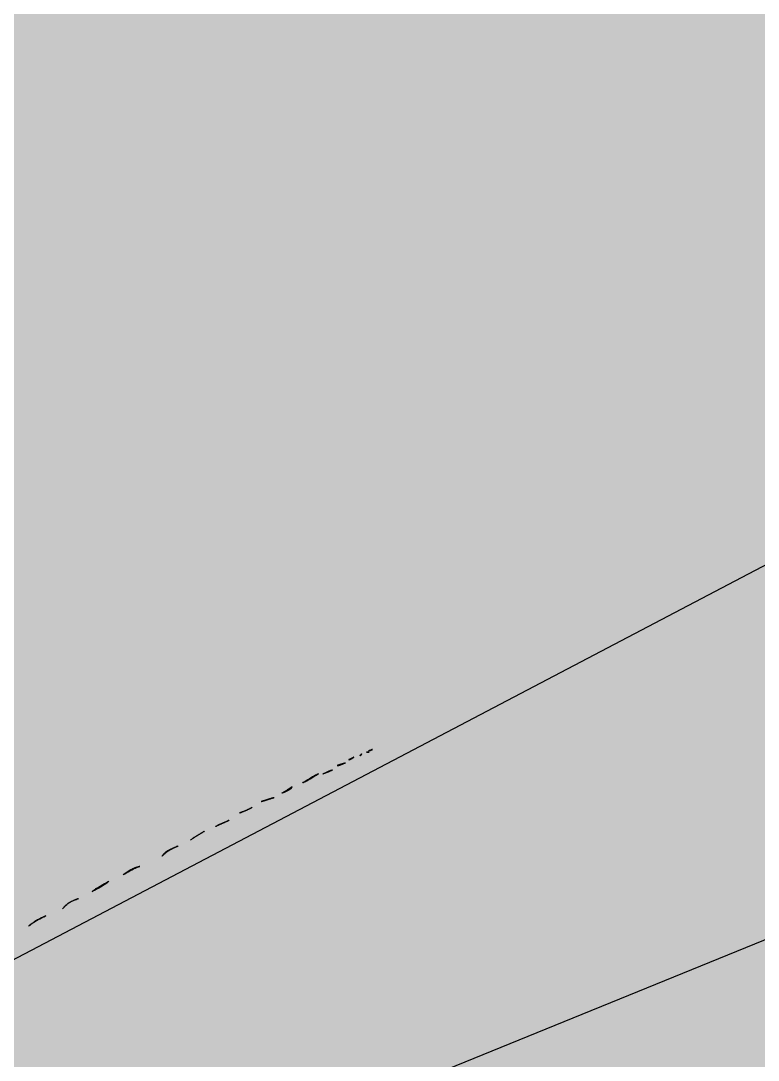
# Model space of a CAD drawing. Extents: x 0 to 1501, y 0 to 1747.
# Drawn here: x 118.94 to 119.514, y 1696.761 to 1697.569 of the extents above; entities that cross this region are included whole.
import ezdxf

# ---------------------------------------------------------------- set-up
doc = ezdxf.new("R2010")
doc.units = 0

msp = doc.modelspace()

# ---------------------------------------------------------------- hatches: boundary and pattern name
for color, points in [(7, [(0, 1747), (1280, 1747), (1280, 1027), (0, 1027)]), (7, [(0, 1747), (1280, 1747), (1280, 1681), (0, 1681)]), (7, [(124.2185, 1698.1045), (125.10312, 1698.38307), (125.95748, 1698.88734), (126.79068, 1699.42556), (126.39466, 1698.8682), (126.49477, 1698.59901), (127.21281, 1699.28262), (127.85184, 1700.03936), (128.47953, 1700.79982), (129.14128, 1701.53473), (128.99619, 1701.45857), (128.32304, 1700.72961), (127.66912, 1699.98417), (127.0627, 1699.21583), (126.52134, 1698.89004), (127.17298, 1699.6363), (126.4734, 1699.41887), (125.62337, 1698.90742), (124.76389, 1698.41162), (123.89336, 1697.93574), (123.00543, 1697.493), (122.09972, 1697.08821), (121.19501, 1696.87059), (121.4652, 1697.63268), (120.489, 1697.51), (119.55893, 1697.16687), (118.68116, 1696.7059), (118.36051, 1695.98673), (117.99706, 1695.56771), (117.03875, 1695.31169), (116.06785, 1695.10713), (115.0972, 1694.90129), (114.12815, 1694.68812), (113.18, 1694.39668), (112.24767, 1694.0574), (111.29086, 1693.7957), (110.32068, 1693.58799), (109.34242, 1693.42369), (108.37163, 1693.22564), (108.84712, 1692.78917), (108.97436, 1692.58657), (107.99819, 1692.41187), (107.01325, 1692.39159), (106.39732, 1692.91176), (105.40564, 1692.92695), (104.41345, 1692.93398), (103.42155, 1692.95909), (102.43064, 1693.00946), (101.4421, 1693.09448), (100.45599, 1693.20432), (99.49815, 1693.40672), (98.63866, 1693.89982), (97.71816, 1694.26976), (97.15724, 1694.30117), (97.45768, 1694.23462), (98.3988, 1693.92239), (99.26236, 1693.43811), (100.1973, 1693.11705), (101.1808, 1692.98658), (102.16668, 1692.87456), (103.06664, 1692.80822), (104.05741, 1692.75453), (105.04942, 1692.73503), (106.04139, 1692.75171), (106.6787, 1692.32086), (107.6623, 1692.2298), (108.64909, 1692.32743), (109.60387, 1692.58654), (109.16985, 1692.93643), (109.09967, 1693.16726), (110.08092, 1693.3125), (111.05343, 1693.50873), (112.01433, 1693.75584), (112.96354, 1694.04453), (113.90578, 1694.35527), (114.67312, 1694.56153), (115.64078, 1694.7748), (116.61417, 1694.96684), (117.58064, 1695.19071), (118.50905, 1695.53368), (118.93158, 1696.16606), (119.12635, 1696.69468), (120.0449, 1697.06905), (120.99864, 1697.33821), (120.77186, 1696.676), (121.66096, 1696.70637), (122.58107, 1697.0775), (123.48249, 1697.49188), (124.2185, 1698.1045)]), (49, [(119.205, 1696.999), (119.20497, 1696.99895), (119.20494, 1696.99891), (119.20491, 1696.99886), (119.20487, 1696.99881), (119.20484, 1696.99876), (119.20481, 1696.99871), (119.20478, 1696.99866), (119.20474, 1696.99861), (119.20471, 1696.99857), (119.20468, 1696.99852), (119.20465, 1696.99847), (119.20461, 1696.99842), (119.20458, 1696.99837), (119.20455, 1696.99832), (119.20452, 1696.99827), (119.20448, 1696.99823), (119.20445, 1696.99818), (119.20442, 1696.99813), (119.20439, 1696.99808), (119.20435, 1696.99803), (119.20432, 1696.99798), (119.20429, 1696.99793), (119.20426, 1696.99788), (119.20423, 1696.99784), (119.20419, 1696.99779), (119.20416, 1696.99774), (119.20413, 1696.99769), (119.2041, 1696.99764), (119.20406, 1696.99759), (119.20403, 1696.99754), (119.204, 1696.99751), (119.20401, 1696.99757), (119.20401, 1696.99762), (119.20401, 1696.99768), (119.20403, 1696.99774), (119.20404, 1696.9978), (119.20405, 1696.99785), (119.20407, 1696.99791), (119.20409, 1696.99796), (119.20411, 1696.998), (119.20413, 1696.99805), (119.20417, 1696.9981), (119.2042, 1696.99815), (119.20424, 1696.99819), (119.20428, 1696.99823), (119.20432, 1696.99828), (119.20436, 1696.99832), (119.2044, 1696.99836), (119.20444, 1696.99839), (119.20449, 1696.99843), (119.20454, 1696.99847), (119.20459, 1696.9985), (119.20463, 1696.99854), (119.20468, 1696.99857), (119.20472, 1696.9986), (119.20477, 1696.99864), (119.20482, 1696.99867), (119.20486, 1696.99871), (119.20491, 1696.99875), (119.20494, 1696.99879), (119.20496, 1696.99883), (119.20498, 1696.99889), (119.205, 1696.99894), (119.205, 1696.999)]), (49, [(119.211, 1697.0005), (119.21094, 1697.0005), (119.21087, 1697.0005), (119.21081, 1697.0005), (119.21075, 1697.0005), (119.21069, 1697.0005), (119.21062, 1697.0005), (119.21056, 1697.0005), (119.2105, 1697.0005), (119.21044, 1697.0005), (119.21037, 1697.0005), (119.21031, 1697.0005), (119.21025, 1697.0005), (119.21019, 1697.0005), (119.21012, 1697.0005), (119.21006, 1697.0005), (119.21, 1697.0005), (119.20994, 1697.0005), (119.20987, 1697.0005), (119.20981, 1697.0005), (119.20975, 1697.0005), (119.20969, 1697.0005), (119.20963, 1697.0005), (119.20956, 1697.0005), (119.2095, 1697.0005), (119.20944, 1697.0005), (119.20937, 1697.0005), (119.20931, 1697.0005), (119.20925, 1697.0005), (119.20919, 1697.0005), (119.20913, 1697.0005), (119.20906, 1697.0005), (119.209, 1697.0005), (119.20906, 1697.0005), (119.20913, 1697.0005), (119.20919, 1697.0005), (119.20925, 1697.0005), (119.20931, 1697.0005), (119.20937, 1697.0005), (119.20944, 1697.0005), (119.2095, 1697.0005), (119.20956, 1697.0005), (119.20963, 1697.0005), (119.20969, 1697.0005), (119.20975, 1697.0005), (119.20981, 1697.0005), (119.20987, 1697.0005), (119.20994, 1697.0005), (119.21, 1697.0005), (119.21006, 1697.0005), (119.21012, 1697.0005), (119.21019, 1697.0005), (119.21025, 1697.0005), (119.21031, 1697.0005), (119.21037, 1697.0005), (119.21044, 1697.0005), (119.2105, 1697.0005), (119.21056, 1697.0005), (119.21062, 1697.0005), (119.21069, 1697.0005), (119.21075, 1697.0005), (119.21081, 1697.0005), (119.21087, 1697.0005), (119.21094, 1697.0005), (119.211, 1697.0005)]), (49, [(119.2135, 1697.0025), (119.21341, 1697.00246), (119.21332, 1697.00241), (119.21323, 1697.00237), (119.21314, 1697.00233), (119.21305, 1697.00229), (119.21296, 1697.00225), (119.21287, 1697.00221), (119.21278, 1697.00217), (119.21268, 1697.00213), (119.21259, 1697.00209), (119.2125, 1697.00205), (119.21241, 1697.00201), (119.21231, 1697.00198), (119.21222, 1697.00194), (119.21213, 1697.0019), (119.21204, 1697.00187), (119.21194, 1697.00183), (119.21185, 1697.0018), (119.21175, 1697.00177), (119.21166, 1697.00174), (119.21157, 1697.00171), (119.21147, 1697.00168), (119.21138, 1697.00165), (119.21128, 1697.00163), (119.21118, 1697.0016), (119.21109, 1697.00158), (119.21099, 1697.00156), (119.21089, 1697.00154), (119.21079, 1697.00153), (119.21069, 1697.00151), (119.21059, 1697.0015), (119.21051, 1697.0015), (119.21061, 1697.0015), (119.21071, 1697.00151), (119.21081, 1697.00151), (119.21091, 1697.00153), (119.21101, 1697.00154), (119.21111, 1697.00155), (119.2112, 1697.00157), (119.2113, 1697.00159), (119.2114, 1697.00161), (119.2115, 1697.00163), (119.21159, 1697.00166), (119.21169, 1697.00168), (119.21179, 1697.00171), (119.21188, 1697.00174), (119.21198, 1697.00177), (119.21207, 1697.0018), (119.21216, 1697.00184), (119.21225, 1697.00188), (119.21235, 1697.00191), (119.21244, 1697.00195), (119.21253, 1697.00199), (119.21262, 1697.00203), (119.21272, 1697.00207), (119.2128, 1697.00211), (119.21289, 1697.00216), (119.21298, 1697.0022), (119.21307, 1697.00225), (119.21316, 1697.0023), (119.21325, 1697.00234), (119.21333, 1697.00239), (119.21342, 1697.00245), (119.2135, 1697.0025)]), (49, [(119.1925, 1696.992), (119.1923, 1696.99194), (119.19209, 1696.99188), (119.19189, 1696.99181), (119.19168, 1696.99175), (119.19148, 1696.99169), (119.19128, 1696.99163), (119.19107, 1696.99157), (119.19086, 1696.9915), (119.19066, 1696.99144), (119.19046, 1696.99138), (119.19025, 1696.99132), (119.19005, 1696.99126), (119.18985, 1696.9912), (119.18964, 1696.99113), (119.18944, 1696.99107), (119.18923, 1696.991), (119.18903, 1696.99094), (119.18882, 1696.99088), (119.18862, 1696.99082), (119.18842, 1696.99075), (119.18821, 1696.99069), (119.18801, 1696.99063), (119.18781, 1696.99056), (119.1876, 1696.9905), (119.1874, 1696.99044), (119.18719, 1696.99037), (119.18699, 1696.99031), (119.18679, 1696.99025), (119.18658, 1696.99018), (119.18638, 1696.99012), (119.18617, 1696.99006), (119.18603, 1696.99), (119.18624, 1696.99001), (119.18646, 1696.99002), (119.18667, 1696.99004), (119.18688, 1696.99007), (119.1871, 1696.99009), (119.18731, 1696.99013), (119.18752, 1696.99017), (119.18772, 1696.99022), (119.18793, 1696.99027), (119.18813, 1696.99033), (119.18834, 1696.9904), (119.18854, 1696.99047), (119.18874, 1696.99054), (119.18894, 1696.99062), (119.18914, 1696.9907), (119.18933, 1696.99079), (119.18953, 1696.99088), (119.18972, 1696.99096), (119.18991, 1696.99105), (119.19011, 1696.99114), (119.1903, 1696.99123), (119.19049, 1696.99133), (119.19069, 1696.99142), (119.19088, 1696.9915), (119.19107, 1696.9916), (119.19127, 1696.99168), (119.19146, 1696.99177), (119.19167, 1696.99184), (119.19187, 1696.9919), (119.19208, 1696.99195), (119.19229, 1696.99199), (119.1925, 1696.992)]), (49, [(119.199, 1696.9965), (119.19888, 1696.99643), (119.19876, 1696.99636), (119.19864, 1696.99628), (119.19851, 1696.99622), (119.19839, 1696.99615), (119.19827, 1696.99608), (119.19814, 1696.99601), (119.19802, 1696.99594), (119.1979, 1696.99587), (119.19777, 1696.9958), (119.19765, 1696.99574), (119.19753, 1696.99567), (119.1974, 1696.9956), (119.19728, 1696.99554), (119.19715, 1696.99547), (119.19703, 1696.99541), (119.1969, 1696.99534), (119.19677, 1696.99528), (119.19665, 1696.99522), (119.19652, 1696.99516), (119.19639, 1696.99509), (119.19627, 1696.99503), (119.19614, 1696.99497), (119.19601, 1696.99491), (119.19588, 1696.99485), (119.19576, 1696.9948), (119.19563, 1696.99474), (119.1955, 1696.99469), (119.19536, 1696.99463), (119.19523, 1696.99458), (119.1951, 1696.99453), (119.19503, 1696.9945), (119.19518, 1696.99451), (119.19532, 1696.99451), (119.19546, 1696.99453), (119.19559, 1696.99456), (119.19573, 1696.99459), (119.19587, 1696.99462), (119.19601, 1696.99466), (119.19614, 1696.99471), (119.19627, 1696.99475), (119.1964, 1696.99481), (119.19653, 1696.99487), (119.19666, 1696.99493), (119.19678, 1696.995), (119.1969, 1696.99507), (119.19703, 1696.99514), (119.19714, 1696.99521), (119.19727, 1696.99529), (119.19738, 1696.99537), (119.1975, 1696.99545), (119.19761, 1696.99553), (119.19773, 1696.99561), (119.19785, 1696.99569), (119.19796, 1696.99577), (119.19807, 1696.99585), (119.19819, 1696.99593), (119.19831, 1696.99601), (119.19842, 1696.99609), (119.19854, 1696.99617), (119.19865, 1696.99625), (119.19877, 1696.99634), (119.19889, 1696.99642), (119.199, 1696.9965)]), (49, [(119.1715, 1696.9835), (119.17109, 1696.98333), (119.17067, 1696.98315), (119.17027, 1696.98297), (119.16986, 1696.98279), (119.16945, 1696.98259), (119.16905, 1696.9824), (119.16865, 1696.98219), (119.16825, 1696.98198), (119.16786, 1696.98177), (119.16747, 1696.98155), (119.16708, 1696.98132), (119.16669, 1696.9811), (119.16631, 1696.98088), (119.16592, 1696.98064), (119.16554, 1696.98041), (119.16516, 1696.98018), (119.16478, 1696.97994), (119.16439, 1696.9797), (119.16402, 1696.97946), (119.16364, 1696.97923), (119.16326, 1696.97898), (119.16288, 1696.97875), (119.1625, 1696.97851), (119.16212, 1696.97827), (119.16174, 1696.97803), (119.16135, 1696.97781), (119.16096, 1696.97758), (119.16058, 1696.97735), (119.16019, 1696.97713), (119.1598, 1696.97691), (119.1594, 1696.97671), (119.159, 1696.9765), (119.15942, 1696.97667), (119.15983, 1696.97685), (119.16024, 1696.97703), (119.16065, 1696.97721), (119.16105, 1696.9774), (119.16146, 1696.9776), (119.16186, 1696.97779), (119.16226, 1696.978), (119.16265, 1696.9782), (119.16305, 1696.97842), (119.16344, 1696.97864), (119.16383, 1696.97885), (119.16423, 1696.97907), (119.16462, 1696.97929), (119.165, 1696.97952), (119.16539, 1696.97975), (119.16577, 1696.97998), (119.16615, 1696.98022), (119.16653, 1696.98045), (119.16692, 1696.98069), (119.16729, 1696.98093), (119.16768, 1696.98116), (119.16806, 1696.9814), (119.16844, 1696.98164), (119.16882, 1696.98188), (119.1692, 1696.98211), (119.16958, 1696.98235), (119.16996, 1696.98259), (119.17035, 1696.98282), (119.17073, 1696.98304), (119.17112, 1696.98327), (119.1715, 1696.9835)]), (49, [(119.1825, 1696.9865), (119.18227, 1696.98639), (119.18204, 1696.98628), (119.18182, 1696.98617), (119.18158, 1696.98606), (119.18135, 1696.98596), (119.18112, 1696.98586), (119.18089, 1696.98575), (119.18066, 1696.98565), (119.18043, 1696.98554), (119.1802, 1696.98544), (119.17997, 1696.98534), (119.17973, 1696.98524), (119.1795, 1696.98514), (119.17927, 1696.98504), (119.17904, 1696.98494), (119.1788, 1696.98484), (119.17857, 1696.98475), (119.17833, 1696.98466), (119.17809, 1696.98457), (119.17786, 1696.98447), (119.17762, 1696.98438), (119.17738, 1696.98429), (119.17714, 1696.98421), (119.17691, 1696.98412), (119.17667, 1696.98404), (119.17643, 1696.98395), (119.17619, 1696.98387), (119.17595, 1696.9838), (119.1757, 1696.98372), (119.17546, 1696.98364), (119.17522, 1696.98357), (119.17502, 1696.98351), (119.17525, 1696.98362), (119.17548, 1696.98372), (119.17571, 1696.98382), (119.17594, 1696.98393), (119.17617, 1696.98403), (119.1764, 1696.98414), (119.17663, 1696.98425), (119.17686, 1696.98436), (119.17709, 1696.98447), (119.17731, 1696.98458), (119.17754, 1696.98469), (119.17777, 1696.9848), (119.178, 1696.98491), (119.17823, 1696.98503), (119.17845, 1696.98514), (119.17868, 1696.98525), (119.17891, 1696.98536), (119.17913, 1696.98547), (119.17936, 1696.98558), (119.1796, 1696.98569), (119.17982, 1696.98579), (119.18006, 1696.98589), (119.18029, 1696.98599), (119.18053, 1696.98608), (119.18076, 1696.98617), (119.181, 1696.98625), (119.18125, 1696.98632), (119.1815, 1696.98637), (119.18174, 1696.98643), (119.182, 1696.98646), (119.18225, 1696.98649), (119.1825, 1696.9865)]), (49, [(119.151, 1696.9735), (119.15076, 1696.97332), (119.15052, 1696.97315), (119.15028, 1696.97297), (119.15003, 1696.9728), (119.14978, 1696.97263), (119.14954, 1696.97246), (119.14929, 1696.97229), (119.14904, 1696.97212), (119.1488, 1696.97195), (119.14856, 1696.97178), (119.1483, 1696.97162), (119.14805, 1696.97146), (119.1478, 1696.97129), (119.14755, 1696.97113), (119.1473, 1696.97097), (119.14705, 1696.97081), (119.14679, 1696.97065), (119.14654, 1696.97049), (119.14629, 1696.97034), (119.14603, 1696.97018), (119.14577, 1696.97003), (119.14552, 1696.96988), (119.14526, 1696.96973), (119.145, 1696.96958), (119.14474, 1696.96943), (119.14448, 1696.96928), (119.14422, 1696.96914), (119.14396, 1696.969), (119.14369, 1696.96886), (119.14342, 1696.96872), (119.14316, 1696.96858), (119.14311, 1696.96854), (119.14338, 1696.96867), (119.14366, 1696.96878), (119.14393, 1696.9689), (119.14421, 1696.96902), (119.14448, 1696.96914), (119.14476, 1696.96926), (119.14503, 1696.96938), (119.1453, 1696.9695), (119.14558, 1696.96962), (119.14585, 1696.96974), (119.14613, 1696.96986), (119.1464, 1696.96999), (119.14667, 1696.97011), (119.14694, 1696.97023), (119.14721, 1696.97036), (119.14748, 1696.97048), (119.14775, 1696.97061), (119.14802, 1696.97075), (119.14828, 1696.97089), (119.14855, 1696.97102), (119.14881, 1696.97117), (119.14906, 1696.97132), (119.14931, 1696.97149), (119.14956, 1696.97166), (119.1498, 1696.97183), (119.15003, 1696.97203), (119.15025, 1696.97223), (119.15045, 1696.97245), (119.15063, 1696.97269), (119.15078, 1696.97294), (119.15091, 1696.97322), (119.151, 1696.9735)]), (49, [(119.12, 1696.9575), (119.11971, 1696.95732), (119.11942, 1696.95713), (119.11913, 1696.95695), (119.11884, 1696.95677), (119.11854, 1696.9566), (119.11824, 1696.95643), (119.11794, 1696.95627), (119.11763, 1696.95611), (119.11732, 1696.95596), (119.11702, 1696.95581), (119.11671, 1696.95566), (119.1164, 1696.95551), (119.11609, 1696.95538), (119.11577, 1696.95523), (119.11546, 1696.9551), (119.11514, 1696.95497), (119.11482, 1696.95484), (119.1145, 1696.95471), (119.11419, 1696.95458), (119.11386, 1696.95446), (119.11354, 1696.95433), (119.11322, 1696.95421), (119.1129, 1696.95408), (119.11258, 1696.95396), (119.11226, 1696.95384), (119.11194, 1696.95372), (119.11162, 1696.9536), (119.1113, 1696.95348), (119.11098, 1696.95336), (119.11065, 1696.95324), (119.11033, 1696.95312), (119.11001, 1696.953), (119.11031, 1696.95312), (119.11063, 1696.95324), (119.11095, 1696.95337), (119.11127, 1696.95349), (119.11159, 1696.95362), (119.11191, 1696.95375), (119.11222, 1696.95388), (119.11254, 1696.95401), (119.11286, 1696.95414), (119.11317, 1696.95428), (119.11349, 1696.95441), (119.1138, 1696.95455), (119.11412, 1696.95469), (119.11443, 1696.95483), (119.11474, 1696.95497), (119.11506, 1696.9551), (119.11537, 1696.95525), (119.11568, 1696.95539), (119.11599, 1696.95554), (119.1163, 1696.95569), (119.11661, 1696.95584), (119.11692, 1696.95599), (119.11723, 1696.95613), (119.11754, 1696.95628), (119.11785, 1696.95643), (119.11816, 1696.95658), (119.11846, 1696.95674), (119.11877, 1696.95689), (119.11908, 1696.95704), (119.11938, 1696.9572), (119.11969, 1696.95735), (119.12, 1696.9575)]), (49, [(119.137, 1696.965), (119.13668, 1696.96492), (119.13637, 1696.96483), (119.13605, 1696.96475), (119.13574, 1696.96467), (119.13543, 1696.96458), (119.13511, 1696.96449), (119.1348, 1696.96439), (119.13449, 1696.9643), (119.13417, 1696.9642), (119.13387, 1696.9641), (119.13355, 1696.964), (119.13324, 1696.9639), (119.13293, 1696.9638), (119.13262, 1696.9637), (119.13231, 1696.9636), (119.132, 1696.9635), (119.13169, 1696.9634), (119.13138, 1696.9633), (119.13107, 1696.9632), (119.13076, 1696.9631), (119.13045, 1696.963), (119.13014, 1696.9629), (119.12983, 1696.9628), (119.12952, 1696.9627), (119.1292, 1696.96261), (119.12889, 1696.96252), (119.12858, 1696.96243), (119.12827, 1696.96233), (119.12795, 1696.96225), (119.12763, 1696.96217), (119.12732, 1696.96209), (119.127, 1696.962), (119.12732, 1696.96209), (119.12763, 1696.96217), (119.12795, 1696.96225), (119.12827, 1696.96233), (119.12858, 1696.96242), (119.12889, 1696.96252), (119.1292, 1696.96261), (119.12952, 1696.9627), (119.12983, 1696.9628), (119.13014, 1696.9629), (119.13045, 1696.963), (119.13076, 1696.9631), (119.13107, 1696.9632), (119.13138, 1696.9633), (119.13169, 1696.9634), (119.132, 1696.9635), (119.13231, 1696.9636), (119.13262, 1696.9637), (119.13293, 1696.9638), (119.13324, 1696.9639), (119.13355, 1696.964), (119.13387, 1696.9641), (119.13417, 1696.9642), (119.13449, 1696.9643), (119.1348, 1696.96439), (119.13511, 1696.96449), (119.13543, 1696.96458), (119.13574, 1696.96466), (119.13605, 1696.96475), (119.13637, 1696.96483), (119.13668, 1696.96492), (119.137, 1696.965)]), (49, [(119.102, 1696.9475), (119.10168, 1696.94732), (119.10136, 1696.94715), (119.10104, 1696.94698), (119.10072, 1696.9468), (119.1004, 1696.94664), (119.10007, 1696.94647), (119.09975, 1696.94631), (119.09943, 1696.94614), (119.09909, 1696.94599), (119.09877, 1696.94583), (119.09844, 1696.94568), (119.09811, 1696.94552), (119.09777, 1696.94537), (119.09744, 1696.94522), (119.09711, 1696.94508), (119.09678, 1696.94493), (119.09645, 1696.94478), (119.09612, 1696.94463), (119.09578, 1696.94448), (119.09545, 1696.94434), (119.09512, 1696.94419), (119.09478, 1696.94404), (119.09445, 1696.94389), (119.09412, 1696.94374), (119.09379, 1696.94359), (119.09346, 1696.94344), (119.09313, 1696.94328), (119.0928, 1696.94313), (119.09247, 1696.94297), (119.09214, 1696.94281), (119.09182, 1696.94265), (119.09151, 1696.9425), (119.09181, 1696.94271), (119.09211, 1696.94291), (119.09242, 1696.94311), (119.09273, 1696.9433), (119.09304, 1696.94348), (119.09336, 1696.94366), (119.09368, 1696.94383), (119.09401, 1696.94399), (119.09433, 1696.94415), (119.09467, 1696.94431), (119.095, 1696.94446), (119.09533, 1696.9446), (119.09566, 1696.94474), (119.096, 1696.94488), (119.09634, 1696.94501), (119.09668, 1696.94515), (119.09702, 1696.94529), (119.09735, 1696.94542), (119.09769, 1696.94555), (119.09803, 1696.94568), (119.09837, 1696.94582), (119.09871, 1696.94595), (119.09905, 1696.94609), (119.09938, 1696.94622), (119.09972, 1696.94637), (119.10005, 1696.94651), (119.10038, 1696.94667), (119.10071, 1696.94682), (119.10104, 1696.94698), (119.10136, 1696.94715), (119.10168, 1696.94732), (119.102, 1696.9475)]), (49, [(119.083, 1696.939), (119.08265, 1696.93879), (119.08231, 1696.93857), (119.08196, 1696.93836), (119.08161, 1696.93814), (119.08126, 1696.93793), (119.08092, 1696.93772), (119.08057, 1696.9375), (119.08022, 1696.93729), (119.07988, 1696.93708), (119.07953, 1696.93686), (119.07918, 1696.93665), (119.07883, 1696.93644), (119.07848, 1696.93622), (119.07814, 1696.93601), (119.07779, 1696.93579), (119.07744, 1696.93558), (119.0771, 1696.93536), (119.07675, 1696.93515), (119.07641, 1696.93493), (119.07607, 1696.93471), (119.07572, 1696.93449), (119.07537, 1696.93427), (119.07503, 1696.93406), (119.07469, 1696.93383), (119.07435, 1696.93361), (119.07401, 1696.93338), (119.07367, 1696.93316), (119.07333, 1696.93293), (119.073, 1696.9327), (119.07266, 1696.93246), (119.07233, 1696.93223), (119.072, 1696.932), (119.07232, 1696.93226), (119.07264, 1696.93251), (119.07296, 1696.93276), (119.07329, 1696.933), (119.07362, 1696.93324), (119.07396, 1696.93347), (119.07429, 1696.93371), (119.07463, 1696.93394), (119.07497, 1696.93415), (119.07531, 1696.93438), (119.07566, 1696.9346), (119.076, 1696.93481), (119.07635, 1696.93502), (119.0767, 1696.93524), (119.07705, 1696.93545), (119.0774, 1696.93566), (119.07775, 1696.93587), (119.0781, 1696.93607), (119.07845, 1696.93628), (119.0788, 1696.93649), (119.07915, 1696.9367), (119.07951, 1696.9369), (119.07986, 1696.93711), (119.0802, 1696.93732), (119.08055, 1696.93753), (119.08091, 1696.93774), (119.08125, 1696.93795), (119.0816, 1696.93816), (119.08195, 1696.93837), (119.0823, 1696.93858), (119.08265, 1696.93879), (119.083, 1696.939)]), (49, [(119.0625, 1696.9275), (119.06207, 1696.9273), (119.06165, 1696.92711), (119.06122, 1696.92691), (119.06079, 1696.92672), (119.06037, 1696.92651), (119.05995, 1696.9263), (119.05952, 1696.92609), (119.0591, 1696.92589), (119.05869, 1696.92567), (119.05827, 1696.92545), (119.05786, 1696.92522), (119.05744, 1696.925), (119.05703, 1696.92478), (119.05662, 1696.92455), (119.05622, 1696.92431), (119.05581, 1696.92406), (119.05541, 1696.92382), (119.05502, 1696.92357), (119.05462, 1696.92332), (119.05423, 1696.92306), (119.05384, 1696.9228), (119.05345, 1696.92253), (119.05306, 1696.92226), (119.05269, 1696.92197), (119.05231, 1696.92169), (119.05195, 1696.92139), (119.05159, 1696.92109), (119.05124, 1696.92078), (119.0509, 1696.92046), (119.05056, 1696.92012), (119.05024, 1696.91978), (119.05005, 1696.91959), (119.05029, 1696.91999), (119.05055, 1696.92038), (119.05083, 1696.92076), (119.05112, 1696.92113), (119.05144, 1696.92148), (119.05177, 1696.92181), (119.05211, 1696.92213), (119.05246, 1696.92244), (119.05283, 1696.92274), (119.0532, 1696.92302), (119.05359, 1696.92329), (119.05398, 1696.92356), (119.05437, 1696.92381), (119.05478, 1696.92404), (119.05519, 1696.92427), (119.05561, 1696.9245), (119.05603, 1696.92471), (119.05645, 1696.92492), (119.05687, 1696.92511), (119.0573, 1696.92531), (119.05773, 1696.9255), (119.05816, 1696.92568), (119.0586, 1696.92587), (119.05903, 1696.92605), (119.05946, 1696.92623), (119.0599, 1696.92641), (119.06033, 1696.92659), (119.06077, 1696.92676), (119.0612, 1696.92695), (119.06163, 1696.92713), (119.06207, 1696.92732), (119.0625, 1696.9275)]), (49, [(119.0325, 1696.9115), (119.03205, 1696.9114), (119.03161, 1696.9113), (119.03117, 1696.91117), (119.03073, 1696.91105), (119.0303, 1696.91091), (119.02987, 1696.91077), (119.02943, 1696.91061), (119.02901, 1696.91045), (119.02858, 1696.91029), (119.02816, 1696.91011), (119.02774, 1696.90993), (119.02732, 1696.90975), (119.02691, 1696.90956), (119.0265, 1696.90936), (119.02608, 1696.90916), (119.02568, 1696.90895), (119.02528, 1696.90874), (119.02488, 1696.90852), (119.02448, 1696.9083), (119.02408, 1696.90807), (119.02369, 1696.90784), (119.02329, 1696.90761), (119.02291, 1696.90736), (119.02252, 1696.90712), (119.02214, 1696.90688), (119.02175, 1696.90663), (119.02138, 1696.90637), (119.021, 1696.90611), (119.02063, 1696.90585), (119.02026, 1696.90558), (119.01989, 1696.9053), (119.01953, 1696.90502), (119.01987, 1696.90519), (119.02028, 1696.9054), (119.02068, 1696.90562), (119.02108, 1696.90583), (119.02148, 1696.90606), (119.02188, 1696.90628), (119.02227, 1696.9065), (119.02267, 1696.90673), (119.02307, 1696.90695), (119.02347, 1696.90718), (119.02386, 1696.9074), (119.02426, 1696.90763), (119.02466, 1696.90786), (119.02505, 1696.90808), (119.02545, 1696.90831), (119.02585, 1696.90854), (119.02625, 1696.90876), (119.02665, 1696.90897), (119.02705, 1696.90919), (119.02745, 1696.9094), (119.02785, 1696.90961), (119.02826, 1696.90982), (119.02868, 1696.91002), (119.02909, 1696.91022), (119.0295, 1696.91041), (119.02992, 1696.91059), (119.03034, 1696.91077), (119.03077, 1696.91094), (119.03119, 1696.91109), (119.03162, 1696.91124), (119.03206, 1696.91138), (119.0325, 1696.9115)]), (49, [(119.0085, 1696.9), (119.00809, 1696.89976), (119.00767, 1696.89952), (119.00726, 1696.89928), (119.00685, 1696.89904), (119.00644, 1696.8988), (119.00602, 1696.89856), (119.00561, 1696.89832), (119.0052, 1696.89808), (119.00478, 1696.89784), (119.00437, 1696.8976), (119.00395, 1696.89736), (119.00354, 1696.89713), (119.00312, 1696.89688), (119.00271, 1696.89665), (119.00229, 1696.89641), (119.00188, 1696.89617), (119.00146, 1696.89594), (119.00105, 1696.89569), (119.00064, 1696.89545), (119.00023, 1696.89521), (118.99982, 1696.89496), (118.99941, 1696.89471), (118.99901, 1696.89445), (118.9986, 1696.8942), (118.9982, 1696.89395), (118.9978, 1696.89368), (118.9974, 1696.89342), (118.99701, 1696.89315), (118.99662, 1696.89287), (118.99624, 1696.89258), (118.99586, 1696.89229), (118.99551, 1696.89201), (118.99593, 1696.89223), (118.99636, 1696.89246), (118.99678, 1696.89269), (118.9972, 1696.89291), (118.99762, 1696.89314), (118.99804, 1696.89336), (118.99846, 1696.89359), (118.99889, 1696.89382), (118.99931, 1696.89404), (118.99973, 1696.89427), (119.00015, 1696.89449), (119.00057, 1696.89471), (119.00099, 1696.89494), (119.00141, 1696.89518), (119.00183, 1696.89541), (119.00225, 1696.89564), (119.00266, 1696.89587), (119.00307, 1696.89612), (119.00349, 1696.89636), (119.0039, 1696.8966), (119.00431, 1696.89685), (119.00471, 1696.8971), (119.00512, 1696.89735), (119.00552, 1696.89762), (119.00591, 1696.89789), (119.0063, 1696.89817), (119.00668, 1696.89845), (119.00706, 1696.89875), (119.00743, 1696.89904), (119.0078, 1696.89935), (119.00815, 1696.89967), (119.0085, 1696.9)]), (49, [(118.985, 1696.8865), (118.98455, 1696.88635), (118.98411, 1696.8862), (118.98367, 1696.88604), (118.98322, 1696.88587), (118.98278, 1696.88571), (118.98234, 1696.88554), (118.9819, 1696.88536), (118.98147, 1696.88517), (118.98104, 1696.88498), (118.98061, 1696.88478), (118.98018, 1696.88458), (118.97976, 1696.88437), (118.97935, 1696.88415), (118.97894, 1696.88392), (118.97852, 1696.88369), (118.97812, 1696.88344), (118.97773, 1696.88319), (118.97733, 1696.88292), (118.97695, 1696.88266), (118.97657, 1696.88237), (118.97619, 1696.88209), (118.97583, 1696.88179), (118.97547, 1696.88148), (118.97511, 1696.88118), (118.97477, 1696.88086), (118.97442, 1696.88054), (118.97409, 1696.8802), (118.97375, 1696.87987), (118.97343, 1696.87952), (118.97311, 1696.87918), (118.97279, 1696.87883), (118.97252, 1696.87853), (118.97282, 1696.87889), (118.97311, 1696.87926), (118.97342, 1696.87962), (118.97373, 1696.87998), (118.97404, 1696.88032), (118.97437, 1696.88066), (118.9747, 1696.881), (118.97504, 1696.88132), (118.9754, 1696.88164), (118.97575, 1696.88195), (118.97612, 1696.88225), (118.97649, 1696.88254), (118.97687, 1696.88281), (118.97726, 1696.88308), (118.97766, 1696.88334), (118.97806, 1696.88358), (118.97847, 1696.88382), (118.97888, 1696.88404), (118.9793, 1696.88426), (118.97972, 1696.88446), (118.98015, 1696.88467), (118.98058, 1696.88485), (118.98101, 1696.88504), (118.98145, 1696.88522), (118.98189, 1696.8854), (118.98233, 1696.88556), (118.98277, 1696.88572), (118.98322, 1696.88588), (118.98367, 1696.88604), (118.98411, 1696.88619), (118.98455, 1696.88634), (118.985, 1696.8865)]), (49, [(118.9595, 1696.873), (118.95905, 1696.87281), (118.95859, 1696.87262), (118.95814, 1696.87243), (118.95768, 1696.87225), (118.95723, 1696.87204), (118.95679, 1696.87183), (118.95634, 1696.87163), (118.95589, 1696.87142), (118.95545, 1696.8712), (118.95501, 1696.87098), (118.95457, 1696.87076), (118.95414, 1696.87054), (118.9537, 1696.87031), (118.95327, 1696.87007), (118.95284, 1696.86983), (118.95241, 1696.86959), (118.95199, 1696.86934), (118.95156, 1696.86908), (118.95115, 1696.86882), (118.95073, 1696.86856), (118.95033, 1696.86828), (118.94992, 1696.86801), (118.94951, 1696.86773), (118.9491, 1696.86745), (118.9487, 1696.86716), (118.94831, 1696.86687), (118.94792, 1696.86657), (118.94753, 1696.86627), (118.94715, 1696.86596), (118.94676, 1696.86565), (118.94639, 1696.86533), (118.94601, 1696.86501), (118.94638, 1696.86528), (118.94677, 1696.86558), (118.94717, 1696.86588), (118.94756, 1696.86617), (118.94796, 1696.86646), (118.94836, 1696.86674), (118.94876, 1696.86702), (118.94917, 1696.8673), (118.94958, 1696.86758), (118.94999, 1696.86785), (118.95041, 1696.86811), (118.95082, 1696.86838), (118.95123, 1696.86864), (118.95165, 1696.8689), (118.95208, 1696.86916), (118.9525, 1696.86941), (118.95292, 1696.86966), (118.95335, 1696.8699), (118.95378, 1696.87014), (118.9542, 1696.87038), (118.95464, 1696.87062), (118.95507, 1696.87085), (118.95551, 1696.87108), (118.95594, 1696.87131), (118.95639, 1696.87153), (118.95683, 1696.87175), (118.95727, 1696.87196), (118.95771, 1696.87218), (118.95816, 1696.87239), (118.9586, 1696.87259), (118.95905, 1696.8728), (118.9595, 1696.873)])]:
    msp.add_hatch(color=color).paths.add_polyline_path(points, flags=0)

# ---------------------------------------------------------------- linework, layer by layer
at = {"color": 0, "true_color": 0xffffff}
for points in [[(116.61417, 1694.96684), (117.58064, 1695.19071), (118.50905, 1695.53368), (118.93158, 1696.16606), (119.12635, 1696.69468), (120.0449, 1697.06905), (120.99864, 1697.33821), (120.77186, 1696.676), (121.66096, 1696.70637), (122.58107, 1697.0775), (123.48249, 1697.49188), (124.2185, 1698.1045), (124.2185, 1698.1045), (125.10312, 1698.38307), (125.95748, 1698.88734), (126.79068, 1699.42556), (126.39466, 1698.8682), (126.49477, 1698.59901), (127.21281, 1699.28262), (127.85184, 1700.03936)], [(127.66912, 1699.98417), (127.0627, 1699.21583), (126.52134, 1698.89004), (127.17298, 1699.6363), (126.4734, 1699.41887), (125.62337, 1698.90742), (124.76389, 1698.41162), (123.89336, 1697.93574), (123.00543, 1697.493), (122.09972, 1697.08821), (121.19501, 1696.87059), (121.4652, 1697.63268), (120.489, 1697.51), (119.55893, 1697.16687), (118.68116, 1696.7059), (118.36051, 1695.98673), (117.99706, 1695.56771), (117.03875, 1695.31169)]]:
    msp.add_lwpolyline(points, dxfattribs=at)
at = {"color": 0, "true_color": 0x201f23}
for points in [[(119.205, 1696.999), (119.20497, 1696.99895), (119.20494, 1696.99891), (119.20491, 1696.99886), (119.20487, 1696.99881), (119.20484, 1696.99876), (119.20481, 1696.99871), (119.20478, 1696.99866), (119.20474, 1696.99861), (119.20471, 1696.99857), (119.20468, 1696.99852), (119.20465, 1696.99847), (119.20461, 1696.99842), (119.20458, 1696.99837), (119.20455, 1696.99832), (119.20452, 1696.99827), (119.20448, 1696.99823), (119.20445, 1696.99818), (119.20442, 1696.99813), (119.20439, 1696.99808), (119.20435, 1696.99803), (119.20432, 1696.99798), (119.20429, 1696.99793), (119.20426, 1696.99788), (119.20423, 1696.99784), (119.20419, 1696.99779), (119.20416, 1696.99774), (119.20413, 1696.99769), (119.2041, 1696.99764), (119.20406, 1696.99759), (119.20403, 1696.99754), (119.204, 1696.99751), (119.20401, 1696.99757), (119.20401, 1696.99762), (119.20401, 1696.99768), (119.20403, 1696.99774), (119.20404, 1696.9978), (119.20405, 1696.99785), (119.20407, 1696.99791), (119.20409, 1696.99796), (119.20411, 1696.998), (119.20413, 1696.99805), (119.20417, 1696.9981), (119.2042, 1696.99815), (119.20424, 1696.99819), (119.20428, 1696.99823), (119.20432, 1696.99828), (119.20436, 1696.99832), (119.2044, 1696.99836), (119.20444, 1696.99839), (119.20449, 1696.99843), (119.20454, 1696.99847), (119.20459, 1696.9985), (119.20463, 1696.99854), (119.20468, 1696.99857), (119.20472, 1696.9986), (119.20477, 1696.99864), (119.20482, 1696.99867), (119.20486, 1696.99871), (119.20491, 1696.99875), (119.20494, 1696.99879), (119.20496, 1696.99883), (119.20498, 1696.99889), (119.205, 1696.99894), (119.205, 1696.999)], [(119.211, 1697.0005), (119.21094, 1697.0005), (119.21087, 1697.0005), (119.21081, 1697.0005), (119.21075, 1697.0005), (119.21069, 1697.0005), (119.21062, 1697.0005), (119.21056, 1697.0005), (119.2105, 1697.0005), (119.21044, 1697.0005), (119.21037, 1697.0005), (119.21031, 1697.0005), (119.21025, 1697.0005), (119.21019, 1697.0005), (119.21012, 1697.0005), (119.21006, 1697.0005), (119.21, 1697.0005), (119.20994, 1697.0005), (119.20987, 1697.0005), (119.20981, 1697.0005), (119.20975, 1697.0005), (119.20969, 1697.0005), (119.20963, 1697.0005), (119.20956, 1697.0005), (119.2095, 1697.0005), (119.20944, 1697.0005), (119.20937, 1697.0005), (119.20931, 1697.0005), (119.20925, 1697.0005), (119.20919, 1697.0005), (119.20913, 1697.0005), (119.20906, 1697.0005), (119.209, 1697.0005), (119.20906, 1697.0005), (119.20913, 1697.0005), (119.20919, 1697.0005), (119.20925, 1697.0005), (119.20931, 1697.0005), (119.20937, 1697.0005), (119.20944, 1697.0005), (119.2095, 1697.0005), (119.20956, 1697.0005), (119.20963, 1697.0005), (119.20969, 1697.0005), (119.20975, 1697.0005), (119.20981, 1697.0005), (119.20987, 1697.0005), (119.20994, 1697.0005), (119.21, 1697.0005), (119.21006, 1697.0005), (119.21012, 1697.0005), (119.21019, 1697.0005), (119.21025, 1697.0005), (119.21031, 1697.0005), (119.21037, 1697.0005), (119.21044, 1697.0005), (119.2105, 1697.0005), (119.21056, 1697.0005), (119.21062, 1697.0005), (119.21069, 1697.0005), (119.21075, 1697.0005), (119.21081, 1697.0005), (119.21087, 1697.0005), (119.21094, 1697.0005), (119.211, 1697.0005)], [(119.2135, 1697.0025), (119.21341, 1697.00246), (119.21332, 1697.00241), (119.21323, 1697.00237), (119.21314, 1697.00233), (119.21305, 1697.00229), (119.21296, 1697.00225), (119.21287, 1697.00221), (119.21278, 1697.00217), (119.21268, 1697.00213), (119.21259, 1697.00209), (119.2125, 1697.00205), (119.21241, 1697.00201), (119.21231, 1697.00198), (119.21222, 1697.00194), (119.21213, 1697.0019), (119.21204, 1697.00187), (119.21194, 1697.00183), (119.21185, 1697.0018), (119.21175, 1697.00177), (119.21166, 1697.00174), (119.21157, 1697.00171), (119.21147, 1697.00168), (119.21138, 1697.00165), (119.21128, 1697.00163), (119.21118, 1697.0016), (119.21109, 1697.00158), (119.21099, 1697.00156), (119.21089, 1697.00154), (119.21079, 1697.00153), (119.21069, 1697.00151), (119.21059, 1697.0015), (119.21051, 1697.0015), (119.21061, 1697.0015), (119.21071, 1697.00151), (119.21081, 1697.00151), (119.21091, 1697.00153), (119.21101, 1697.00154), (119.21111, 1697.00155), (119.2112, 1697.00157), (119.2113, 1697.00159), (119.2114, 1697.00161), (119.2115, 1697.00163), (119.21159, 1697.00166), (119.21169, 1697.00168), (119.21179, 1697.00171), (119.21188, 1697.00174), (119.21198, 1697.00177), (119.21207, 1697.0018), (119.21216, 1697.00184), (119.21225, 1697.00188), (119.21235, 1697.00191), (119.21244, 1697.00195), (119.21253, 1697.00199), (119.21262, 1697.00203), (119.21272, 1697.00207), (119.2128, 1697.00211), (119.21289, 1697.00216), (119.21298, 1697.0022), (119.21307, 1697.00225), (119.21316, 1697.0023), (119.21325, 1697.00234), (119.21333, 1697.00239), (119.21342, 1697.00245), (119.2135, 1697.0025)], [(119.1925, 1696.992), (119.1923, 1696.99194), (119.19209, 1696.99188), (119.19189, 1696.99181), (119.19168, 1696.99175), (119.19148, 1696.99169), (119.19128, 1696.99163), (119.19107, 1696.99157), (119.19086, 1696.9915), (119.19066, 1696.99144), (119.19046, 1696.99138), (119.19025, 1696.99132), (119.19005, 1696.99126), (119.18985, 1696.9912), (119.18964, 1696.99113), (119.18944, 1696.99107), (119.18923, 1696.991), (119.18903, 1696.99094), (119.18882, 1696.99088), (119.18862, 1696.99082), (119.18842, 1696.99075), (119.18821, 1696.99069), (119.18801, 1696.99063), (119.18781, 1696.99056), (119.1876, 1696.9905), (119.1874, 1696.99044), (119.18719, 1696.99037), (119.18699, 1696.99031), (119.18679, 1696.99025), (119.18658, 1696.99018), (119.18638, 1696.99012), (119.18617, 1696.99006), (119.18603, 1696.99), (119.18624, 1696.99001), (119.18646, 1696.99002), (119.18667, 1696.99004), (119.18688, 1696.99007), (119.1871, 1696.99009), (119.18731, 1696.99013), (119.18752, 1696.99017), (119.18772, 1696.99022), (119.18793, 1696.99027), (119.18813, 1696.99033), (119.18834, 1696.9904), (119.18854, 1696.99047), (119.18874, 1696.99054), (119.18894, 1696.99062), (119.18914, 1696.9907), (119.18933, 1696.99079), (119.18953, 1696.99088), (119.18972, 1696.99096), (119.18991, 1696.99105), (119.19011, 1696.99114), (119.1903, 1696.99123), (119.19049, 1696.99133), (119.19069, 1696.99142), (119.19088, 1696.9915), (119.19107, 1696.9916), (119.19127, 1696.99168), (119.19146, 1696.99177), (119.19167, 1696.99184), (119.19187, 1696.9919), (119.19208, 1696.99195), (119.19229, 1696.99199), (119.1925, 1696.992)], [(119.199, 1696.9965), (119.19888, 1696.99643), (119.19876, 1696.99636), (119.19864, 1696.99628), (119.19851, 1696.99622), (119.19839, 1696.99615), (119.19827, 1696.99608), (119.19814, 1696.99601), (119.19802, 1696.99594), (119.1979, 1696.99587), (119.19777, 1696.9958), (119.19765, 1696.99574), (119.19753, 1696.99567), (119.1974, 1696.9956), (119.19728, 1696.99554), (119.19715, 1696.99547), (119.19703, 1696.99541), (119.1969, 1696.99534), (119.19677, 1696.99528), (119.19665, 1696.99522), (119.19652, 1696.99516), (119.19639, 1696.99509), (119.19627, 1696.99503), (119.19614, 1696.99497), (119.19601, 1696.99491), (119.19588, 1696.99485), (119.19576, 1696.9948), (119.19563, 1696.99474), (119.1955, 1696.99469), (119.19536, 1696.99463), (119.19523, 1696.99458), (119.1951, 1696.99453), (119.19503, 1696.9945), (119.19518, 1696.99451), (119.19532, 1696.99451), (119.19546, 1696.99453), (119.19559, 1696.99456), (119.19573, 1696.99459), (119.19587, 1696.99462), (119.19601, 1696.99466), (119.19614, 1696.99471), (119.19627, 1696.99475), (119.1964, 1696.99481), (119.19653, 1696.99487), (119.19666, 1696.99493), (119.19678, 1696.995), (119.1969, 1696.99507), (119.19703, 1696.99514), (119.19714, 1696.99521), (119.19727, 1696.99529), (119.19738, 1696.99537), (119.1975, 1696.99545), (119.19761, 1696.99553), (119.19773, 1696.99561), (119.19785, 1696.99569), (119.19796, 1696.99577), (119.19807, 1696.99585), (119.19819, 1696.99593), (119.19831, 1696.99601), (119.19842, 1696.99609), (119.19854, 1696.99617), (119.19865, 1696.99625), (119.19877, 1696.99634), (119.19889, 1696.99642), (119.199, 1696.9965)], [(119.1715, 1696.9835), (119.17109, 1696.98333), (119.17067, 1696.98315), (119.17027, 1696.98297), (119.16986, 1696.98279), (119.16945, 1696.98259), (119.16905, 1696.9824), (119.16865, 1696.98219), (119.16825, 1696.98198), (119.16786, 1696.98177), (119.16747, 1696.98155), (119.16708, 1696.98132), (119.16669, 1696.9811), (119.16631, 1696.98088), (119.16592, 1696.98064), (119.16554, 1696.98041), (119.16516, 1696.98018), (119.16478, 1696.97994), (119.16439, 1696.9797), (119.16402, 1696.97946), (119.16364, 1696.97923), (119.16326, 1696.97898), (119.16288, 1696.97875), (119.1625, 1696.97851), (119.16212, 1696.97827), (119.16174, 1696.97803), (119.16135, 1696.97781), (119.16096, 1696.97758), (119.16058, 1696.97735), (119.16019, 1696.97713), (119.1598, 1696.97691), (119.1594, 1696.97671), (119.159, 1696.9765), (119.15942, 1696.97667), (119.15983, 1696.97685), (119.16024, 1696.97703), (119.16065, 1696.97721), (119.16105, 1696.9774), (119.16146, 1696.9776), (119.16186, 1696.97779), (119.16226, 1696.978), (119.16265, 1696.9782), (119.16305, 1696.97842), (119.16344, 1696.97864), (119.16383, 1696.97885), (119.16423, 1696.97907), (119.16462, 1696.97929), (119.165, 1696.97952), (119.16539, 1696.97975), (119.16577, 1696.97998), (119.16615, 1696.98022), (119.16653, 1696.98045), (119.16692, 1696.98069), (119.16729, 1696.98093), (119.16768, 1696.98116), (119.16806, 1696.9814), (119.16844, 1696.98164), (119.16882, 1696.98188), (119.1692, 1696.98211), (119.16958, 1696.98235), (119.16996, 1696.98259), (119.17035, 1696.98282), (119.17073, 1696.98304), (119.17112, 1696.98327), (119.1715, 1696.9835)], [(119.1825, 1696.9865), (119.18227, 1696.98639), (119.18204, 1696.98628), (119.18182, 1696.98617), (119.18158, 1696.98606), (119.18135, 1696.98596), (119.18112, 1696.98586), (119.18089, 1696.98575), (119.18066, 1696.98565), (119.18043, 1696.98554), (119.1802, 1696.98544), (119.17997, 1696.98534), (119.17973, 1696.98524), (119.1795, 1696.98514), (119.17927, 1696.98504), (119.17904, 1696.98494), (119.1788, 1696.98484), (119.17857, 1696.98475), (119.17833, 1696.98466), (119.17809, 1696.98457), (119.17786, 1696.98447), (119.17762, 1696.98438), (119.17738, 1696.98429), (119.17714, 1696.98421), (119.17691, 1696.98412), (119.17667, 1696.98404), (119.17643, 1696.98395), (119.17619, 1696.98387), (119.17595, 1696.9838), (119.1757, 1696.98372), (119.17546, 1696.98364), (119.17522, 1696.98357), (119.17502, 1696.98351), (119.17525, 1696.98362), (119.17548, 1696.98372), (119.17571, 1696.98382), (119.17594, 1696.98393), (119.17617, 1696.98403), (119.1764, 1696.98414), (119.17663, 1696.98425), (119.17686, 1696.98436), (119.17709, 1696.98447), (119.17731, 1696.98458), (119.17754, 1696.98469), (119.17777, 1696.9848), (119.178, 1696.98491), (119.17823, 1696.98503), (119.17845, 1696.98514), (119.17868, 1696.98525), (119.17891, 1696.98536), (119.17913, 1696.98547), (119.17936, 1696.98558), (119.1796, 1696.98569), (119.17982, 1696.98579), (119.18006, 1696.98589), (119.18029, 1696.98599), (119.18053, 1696.98608), (119.18076, 1696.98617), (119.181, 1696.98625), (119.18125, 1696.98632), (119.1815, 1696.98637), (119.18174, 1696.98643), (119.182, 1696.98646), (119.18225, 1696.98649), (119.1825, 1696.9865)], [(119.151, 1696.9735), (119.15076, 1696.97332), (119.15052, 1696.97315), (119.15028, 1696.97297), (119.15003, 1696.9728), (119.14978, 1696.97263), (119.14954, 1696.97246), (119.14929, 1696.97229), (119.14904, 1696.97212), (119.1488, 1696.97195), (119.14856, 1696.97178), (119.1483, 1696.97162), (119.14805, 1696.97146), (119.1478, 1696.97129), (119.14755, 1696.97113), (119.1473, 1696.97097), (119.14705, 1696.97081), (119.14679, 1696.97065), (119.14654, 1696.97049), (119.14629, 1696.97034), (119.14603, 1696.97018), (119.14577, 1696.97003), (119.14552, 1696.96988), (119.14526, 1696.96973), (119.145, 1696.96958), (119.14474, 1696.96943), (119.14448, 1696.96928), (119.14422, 1696.96914), (119.14396, 1696.969), (119.14369, 1696.96886), (119.14342, 1696.96872), (119.14316, 1696.96858), (119.14311, 1696.96854), (119.14338, 1696.96867), (119.14366, 1696.96878), (119.14393, 1696.9689), (119.14421, 1696.96902), (119.14448, 1696.96914), (119.14476, 1696.96926), (119.14503, 1696.96938), (119.1453, 1696.9695), (119.14558, 1696.96962), (119.14585, 1696.96974), (119.14613, 1696.96986), (119.1464, 1696.96999), (119.14667, 1696.97011), (119.14694, 1696.97023), (119.14721, 1696.97036), (119.14748, 1696.97048), (119.14775, 1696.97061), (119.14802, 1696.97075), (119.14828, 1696.97089), (119.14855, 1696.97102), (119.14881, 1696.97117), (119.14906, 1696.97132), (119.14931, 1696.97149), (119.14956, 1696.97166), (119.1498, 1696.97183), (119.15003, 1696.97203), (119.15025, 1696.97223), (119.15045, 1696.97245), (119.15063, 1696.97269), (119.15078, 1696.97294), (119.15091, 1696.97322), (119.151, 1696.9735)], [(119.12, 1696.9575), (119.11971, 1696.95732), (119.11942, 1696.95713), (119.11913, 1696.95695), (119.11884, 1696.95677), (119.11854, 1696.9566), (119.11824, 1696.95643), (119.11794, 1696.95627), (119.11763, 1696.95611), (119.11732, 1696.95596), (119.11702, 1696.95581), (119.11671, 1696.95566), (119.1164, 1696.95551), (119.11609, 1696.95538), (119.11577, 1696.95523), (119.11546, 1696.9551), (119.11514, 1696.95497), (119.11482, 1696.95484), (119.1145, 1696.95471), (119.11419, 1696.95458), (119.11386, 1696.95446), (119.11354, 1696.95433), (119.11322, 1696.95421), (119.1129, 1696.95408), (119.11258, 1696.95396), (119.11226, 1696.95384), (119.11194, 1696.95372), (119.11162, 1696.9536), (119.1113, 1696.95348), (119.11098, 1696.95336), (119.11065, 1696.95324), (119.11033, 1696.95312), (119.11001, 1696.953), (119.11031, 1696.95312), (119.11063, 1696.95324), (119.11095, 1696.95337), (119.11127, 1696.95349), (119.11159, 1696.95362), (119.11191, 1696.95375), (119.11222, 1696.95388), (119.11254, 1696.95401), (119.11286, 1696.95414), (119.11317, 1696.95428), (119.11349, 1696.95441), (119.1138, 1696.95455), (119.11412, 1696.95469), (119.11443, 1696.95483), (119.11474, 1696.95497), (119.11506, 1696.9551), (119.11537, 1696.95525), (119.11568, 1696.95539), (119.11599, 1696.95554), (119.1163, 1696.95569), (119.11661, 1696.95584), (119.11692, 1696.95599), (119.11723, 1696.95613), (119.11754, 1696.95628), (119.11785, 1696.95643), (119.11816, 1696.95658), (119.11846, 1696.95674), (119.11877, 1696.95689), (119.11908, 1696.95704), (119.11938, 1696.9572), (119.11969, 1696.95735), (119.12, 1696.9575)], [(119.137, 1696.965), (119.13668, 1696.96492), (119.13637, 1696.96483), (119.13605, 1696.96475), (119.13574, 1696.96467), (119.13543, 1696.96458), (119.13511, 1696.96449), (119.1348, 1696.96439), (119.13449, 1696.9643), (119.13417, 1696.9642), (119.13387, 1696.9641), (119.13355, 1696.964), (119.13324, 1696.9639), (119.13293, 1696.9638), (119.13262, 1696.9637), (119.13231, 1696.9636), (119.132, 1696.9635), (119.13169, 1696.9634), (119.13138, 1696.9633), (119.13107, 1696.9632), (119.13076, 1696.9631), (119.13045, 1696.963), (119.13014, 1696.9629), (119.12983, 1696.9628), (119.12952, 1696.9627), (119.1292, 1696.96261), (119.12889, 1696.96252), (119.12858, 1696.96243), (119.12827, 1696.96233), (119.12795, 1696.96225), (119.12763, 1696.96217), (119.12732, 1696.96209), (119.127, 1696.962), (119.12732, 1696.96209), (119.12763, 1696.96217), (119.12795, 1696.96225), (119.12827, 1696.96233), (119.12858, 1696.96242), (119.12889, 1696.96252), (119.1292, 1696.96261), (119.12952, 1696.9627), (119.12983, 1696.9628), (119.13014, 1696.9629), (119.13045, 1696.963), (119.13076, 1696.9631), (119.13107, 1696.9632), (119.13138, 1696.9633), (119.13169, 1696.9634), (119.132, 1696.9635), (119.13231, 1696.9636), (119.13262, 1696.9637), (119.13293, 1696.9638), (119.13324, 1696.9639), (119.13355, 1696.964), (119.13387, 1696.9641), (119.13417, 1696.9642), (119.13449, 1696.9643), (119.1348, 1696.96439), (119.13511, 1696.96449), (119.13543, 1696.96458), (119.13574, 1696.96466), (119.13605, 1696.96475), (119.13637, 1696.96483), (119.13668, 1696.96492), (119.137, 1696.965)], [(119.102, 1696.9475), (119.10168, 1696.94732), (119.10136, 1696.94715), (119.10104, 1696.94698), (119.10072, 1696.9468), (119.1004, 1696.94664), (119.10007, 1696.94647), (119.09975, 1696.94631), (119.09943, 1696.94614), (119.09909, 1696.94599), (119.09877, 1696.94583), (119.09844, 1696.94568), (119.09811, 1696.94552), (119.09777, 1696.94537), (119.09744, 1696.94522), (119.09711, 1696.94508), (119.09678, 1696.94493), (119.09645, 1696.94478), (119.09612, 1696.94463), (119.09578, 1696.94448), (119.09545, 1696.94434), (119.09512, 1696.94419), (119.09478, 1696.94404), (119.09445, 1696.94389), (119.09412, 1696.94374), (119.09379, 1696.94359), (119.09346, 1696.94344), (119.09313, 1696.94328), (119.0928, 1696.94313), (119.09247, 1696.94297), (119.09214, 1696.94281), (119.09182, 1696.94265), (119.09151, 1696.9425), (119.09181, 1696.94271), (119.09211, 1696.94291), (119.09242, 1696.94311), (119.09273, 1696.9433), (119.09304, 1696.94348), (119.09336, 1696.94366), (119.09368, 1696.94383), (119.09401, 1696.94399), (119.09433, 1696.94415), (119.09467, 1696.94431), (119.095, 1696.94446), (119.09533, 1696.9446), (119.09566, 1696.94474), (119.096, 1696.94488), (119.09634, 1696.94501), (119.09668, 1696.94515), (119.09702, 1696.94529), (119.09735, 1696.94542), (119.09769, 1696.94555), (119.09803, 1696.94568), (119.09837, 1696.94582), (119.09871, 1696.94595), (119.09905, 1696.94609), (119.09938, 1696.94622), (119.09972, 1696.94637), (119.10005, 1696.94651), (119.10038, 1696.94667), (119.10071, 1696.94682), (119.10104, 1696.94698), (119.10136, 1696.94715), (119.10168, 1696.94732), (119.102, 1696.9475)], [(119.083, 1696.939), (119.08265, 1696.93879), (119.08231, 1696.93857), (119.08196, 1696.93836), (119.08161, 1696.93814), (119.08126, 1696.93793), (119.08092, 1696.93772), (119.08057, 1696.9375), (119.08022, 1696.93729), (119.07988, 1696.93708), (119.07953, 1696.93686), (119.07918, 1696.93665), (119.07883, 1696.93644), (119.07848, 1696.93622), (119.07814, 1696.93601), (119.07779, 1696.93579), (119.07744, 1696.93558), (119.0771, 1696.93536), (119.07675, 1696.93515), (119.07641, 1696.93493), (119.07607, 1696.93471), (119.07572, 1696.93449), (119.07537, 1696.93427), (119.07503, 1696.93406), (119.07469, 1696.93383), (119.07435, 1696.93361), (119.07401, 1696.93338), (119.07367, 1696.93316), (119.07333, 1696.93293), (119.073, 1696.9327), (119.07266, 1696.93246), (119.07233, 1696.93223), (119.072, 1696.932), (119.07232, 1696.93226), (119.07264, 1696.93251), (119.07296, 1696.93276), (119.07329, 1696.933), (119.07362, 1696.93324), (119.07396, 1696.93347), (119.07429, 1696.93371), (119.07463, 1696.93394), (119.07497, 1696.93415), (119.07531, 1696.93438), (119.07566, 1696.9346), (119.076, 1696.93481), (119.07635, 1696.93502), (119.0767, 1696.93524), (119.07705, 1696.93545), (119.0774, 1696.93566), (119.07775, 1696.93587), (119.0781, 1696.93607), (119.07845, 1696.93628), (119.0788, 1696.93649), (119.07915, 1696.9367), (119.07951, 1696.9369), (119.07986, 1696.93711), (119.0802, 1696.93732), (119.08055, 1696.93753), (119.08091, 1696.93774), (119.08125, 1696.93795), (119.0816, 1696.93816), (119.08195, 1696.93837), (119.0823, 1696.93858), (119.08265, 1696.93879), (119.083, 1696.939)], [(119.0625, 1696.9275), (119.06207, 1696.9273), (119.06165, 1696.92711), (119.06122, 1696.92691), (119.06079, 1696.92672), (119.06037, 1696.92651), (119.05995, 1696.9263), (119.05952, 1696.92609), (119.0591, 1696.92589), (119.05869, 1696.92567), (119.05827, 1696.92545), (119.05786, 1696.92522), (119.05744, 1696.925), (119.05703, 1696.92478), (119.05662, 1696.92455), (119.05622, 1696.92431), (119.05581, 1696.92406), (119.05541, 1696.92382), (119.05502, 1696.92357), (119.05462, 1696.92332), (119.05423, 1696.92306), (119.05384, 1696.9228), (119.05345, 1696.92253), (119.05306, 1696.92226), (119.05269, 1696.92197), (119.05231, 1696.92169), (119.05195, 1696.92139), (119.05159, 1696.92109), (119.05124, 1696.92078), (119.0509, 1696.92046), (119.05056, 1696.92012), (119.05024, 1696.91978), (119.05005, 1696.91959), (119.05029, 1696.91999), (119.05055, 1696.92038), (119.05083, 1696.92076), (119.05112, 1696.92113), (119.05144, 1696.92148), (119.05177, 1696.92181), (119.05211, 1696.92213), (119.05246, 1696.92244), (119.05283, 1696.92274), (119.0532, 1696.92302), (119.05359, 1696.92329), (119.05398, 1696.92356), (119.05437, 1696.92381), (119.05478, 1696.92404), (119.05519, 1696.92427), (119.05561, 1696.9245), (119.05603, 1696.92471), (119.05645, 1696.92492), (119.05687, 1696.92511), (119.0573, 1696.92531), (119.05773, 1696.9255), (119.05816, 1696.92568), (119.0586, 1696.92587), (119.05903, 1696.92605), (119.05946, 1696.92623), (119.0599, 1696.92641), (119.06033, 1696.92659), (119.06077, 1696.92676), (119.0612, 1696.92695), (119.06163, 1696.92713), (119.06207, 1696.92732), (119.0625, 1696.9275)], [(119.0325, 1696.9115), (119.03205, 1696.9114), (119.03161, 1696.9113), (119.03117, 1696.91117), (119.03073, 1696.91105), (119.0303, 1696.91091), (119.02987, 1696.91077), (119.02943, 1696.91061), (119.02901, 1696.91045), (119.02858, 1696.91029), (119.02816, 1696.91011), (119.02774, 1696.90993), (119.02732, 1696.90975), (119.02691, 1696.90956), (119.0265, 1696.90936), (119.02608, 1696.90916), (119.02568, 1696.90895), (119.02528, 1696.90874), (119.02488, 1696.90852), (119.02448, 1696.9083), (119.02408, 1696.90807), (119.02369, 1696.90784), (119.02329, 1696.90761), (119.02291, 1696.90736), (119.02252, 1696.90712), (119.02214, 1696.90688), (119.02175, 1696.90663), (119.02138, 1696.90637), (119.021, 1696.90611), (119.02063, 1696.90585), (119.02026, 1696.90558), (119.01989, 1696.9053), (119.01953, 1696.90502), (119.01987, 1696.90519), (119.02028, 1696.9054), (119.02068, 1696.90562), (119.02108, 1696.90583), (119.02148, 1696.90606), (119.02188, 1696.90628), (119.02227, 1696.9065), (119.02267, 1696.90673), (119.02307, 1696.90695), (119.02347, 1696.90718), (119.02386, 1696.9074), (119.02426, 1696.90763), (119.02466, 1696.90786), (119.02505, 1696.90808), (119.02545, 1696.90831), (119.02585, 1696.90854), (119.02625, 1696.90876), (119.02665, 1696.90897), (119.02705, 1696.90919), (119.02745, 1696.9094), (119.02785, 1696.90961), (119.02826, 1696.90982), (119.02868, 1696.91002), (119.02909, 1696.91022), (119.0295, 1696.91041), (119.02992, 1696.91059), (119.03034, 1696.91077), (119.03077, 1696.91094), (119.03119, 1696.91109), (119.03162, 1696.91124), (119.03206, 1696.91138), (119.0325, 1696.9115)], [(119.0085, 1696.9), (119.00809, 1696.89976), (119.00767, 1696.89952), (119.00726, 1696.89928), (119.00685, 1696.89904), (119.00644, 1696.8988), (119.00602, 1696.89856), (119.00561, 1696.89832), (119.0052, 1696.89808), (119.00478, 1696.89784), (119.00437, 1696.8976), (119.00395, 1696.89736), (119.00354, 1696.89713), (119.00312, 1696.89688), (119.00271, 1696.89665), (119.00229, 1696.89641), (119.00188, 1696.89617), (119.00146, 1696.89594), (119.00105, 1696.89569), (119.00064, 1696.89545), (119.00023, 1696.89521), (118.99982, 1696.89496), (118.99941, 1696.89471), (118.99901, 1696.89445), (118.9986, 1696.8942), (118.9982, 1696.89395), (118.9978, 1696.89368), (118.9974, 1696.89342), (118.99701, 1696.89315), (118.99662, 1696.89287), (118.99624, 1696.89258), (118.99586, 1696.89229), (118.99551, 1696.89201), (118.99593, 1696.89223), (118.99636, 1696.89246), (118.99678, 1696.89269), (118.9972, 1696.89291), (118.99762, 1696.89314), (118.99804, 1696.89336), (118.99846, 1696.89359), (118.99889, 1696.89382), (118.99931, 1696.89404), (118.99973, 1696.89427), (119.00015, 1696.89449), (119.00057, 1696.89471), (119.00099, 1696.89494), (119.00141, 1696.89518), (119.00183, 1696.89541), (119.00225, 1696.89564), (119.00266, 1696.89587), (119.00307, 1696.89612), (119.00349, 1696.89636), (119.0039, 1696.8966), (119.00431, 1696.89685), (119.00471, 1696.8971), (119.00512, 1696.89735), (119.00552, 1696.89762), (119.00591, 1696.89789), (119.0063, 1696.89817), (119.00668, 1696.89845), (119.00706, 1696.89875), (119.00743, 1696.89904), (119.0078, 1696.89935), (119.00815, 1696.89967), (119.0085, 1696.9)], [(118.985, 1696.8865), (118.98455, 1696.88635), (118.98411, 1696.8862), (118.98367, 1696.88604), (118.98322, 1696.88587), (118.98278, 1696.88571), (118.98234, 1696.88554), (118.9819, 1696.88536), (118.98147, 1696.88517), (118.98104, 1696.88498), (118.98061, 1696.88478), (118.98018, 1696.88458), (118.97976, 1696.88437), (118.97935, 1696.88415), (118.97894, 1696.88392), (118.97852, 1696.88369), (118.97812, 1696.88344), (118.97773, 1696.88319), (118.97733, 1696.88292), (118.97695, 1696.88266), (118.97657, 1696.88237), (118.97619, 1696.88209), (118.97583, 1696.88179), (118.97547, 1696.88148), (118.97511, 1696.88118), (118.97477, 1696.88086), (118.97442, 1696.88054), (118.97409, 1696.8802), (118.97375, 1696.87987), (118.97343, 1696.87952), (118.97311, 1696.87918), (118.97279, 1696.87883), (118.97252, 1696.87853), (118.97282, 1696.87889), (118.97311, 1696.87926), (118.97342, 1696.87962), (118.97373, 1696.87998), (118.97404, 1696.88032), (118.97437, 1696.88066), (118.9747, 1696.881), (118.97504, 1696.88132), (118.9754, 1696.88164), (118.97575, 1696.88195), (118.97612, 1696.88225), (118.97649, 1696.88254), (118.97687, 1696.88281), (118.97726, 1696.88308), (118.97766, 1696.88334), (118.97806, 1696.88358), (118.97847, 1696.88382), (118.97888, 1696.88404), (118.9793, 1696.88426), (118.97972, 1696.88446), (118.98015, 1696.88467), (118.98058, 1696.88485), (118.98101, 1696.88504), (118.98145, 1696.88522), (118.98189, 1696.8854), (118.98233, 1696.88556), (118.98277, 1696.88572), (118.98322, 1696.88588), (118.98367, 1696.88604), (118.98411, 1696.88619), (118.98455, 1696.88634), (118.985, 1696.8865)], [(118.9595, 1696.873), (118.95905, 1696.87281), (118.95859, 1696.87262), (118.95814, 1696.87243), (118.95768, 1696.87225), (118.95723, 1696.87204), (118.95679, 1696.87183), (118.95634, 1696.87163), (118.95589, 1696.87142), (118.95545, 1696.8712), (118.95501, 1696.87098), (118.95457, 1696.87076), (118.95414, 1696.87054), (118.9537, 1696.87031), (118.95327, 1696.87007), (118.95284, 1696.86983), (118.95241, 1696.86959), (118.95199, 1696.86934), (118.95156, 1696.86908), (118.95115, 1696.86882), (118.95073, 1696.86856), (118.95033, 1696.86828), (118.94992, 1696.86801), (118.94951, 1696.86773), (118.9491, 1696.86745), (118.9487, 1696.86716), (118.94831, 1696.86687), (118.94792, 1696.86657), (118.94753, 1696.86627), (118.94715, 1696.86596), (118.94676, 1696.86565), (118.94639, 1696.86533), (118.94601, 1696.86501), (118.94638, 1696.86528), (118.94677, 1696.86558), (118.94717, 1696.86588), (118.94756, 1696.86617), (118.94796, 1696.86646), (118.94836, 1696.86674), (118.94876, 1696.86702), (118.94917, 1696.8673), (118.94958, 1696.86758), (118.94999, 1696.86785), (118.95041, 1696.86811), (118.95082, 1696.86838), (118.95123, 1696.86864), (118.95165, 1696.8689), (118.95208, 1696.86916), (118.9525, 1696.86941), (118.95292, 1696.86966), (118.95335, 1696.8699), (118.95378, 1696.87014), (118.9542, 1696.87038), (118.95464, 1696.87062), (118.95507, 1696.87085), (118.95551, 1696.87108), (118.95594, 1696.87131), (118.95639, 1696.87153), (118.95683, 1696.87175), (118.95727, 1696.87196), (118.95771, 1696.87218), (118.95816, 1696.87239), (118.9586, 1696.87259), (118.95905, 1696.8728), (118.9595, 1696.873)]]:
    msp.add_lwpolyline(points, close=True, dxfattribs=at)

doc.saveas('drawing.dxf')
